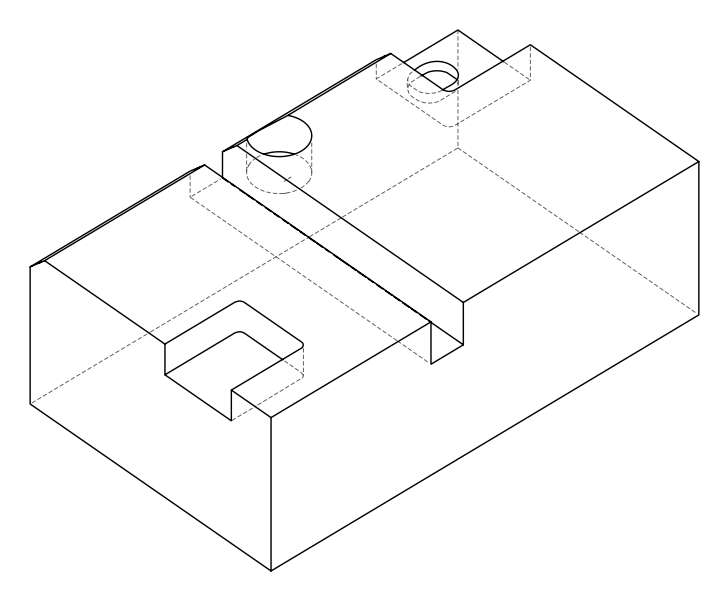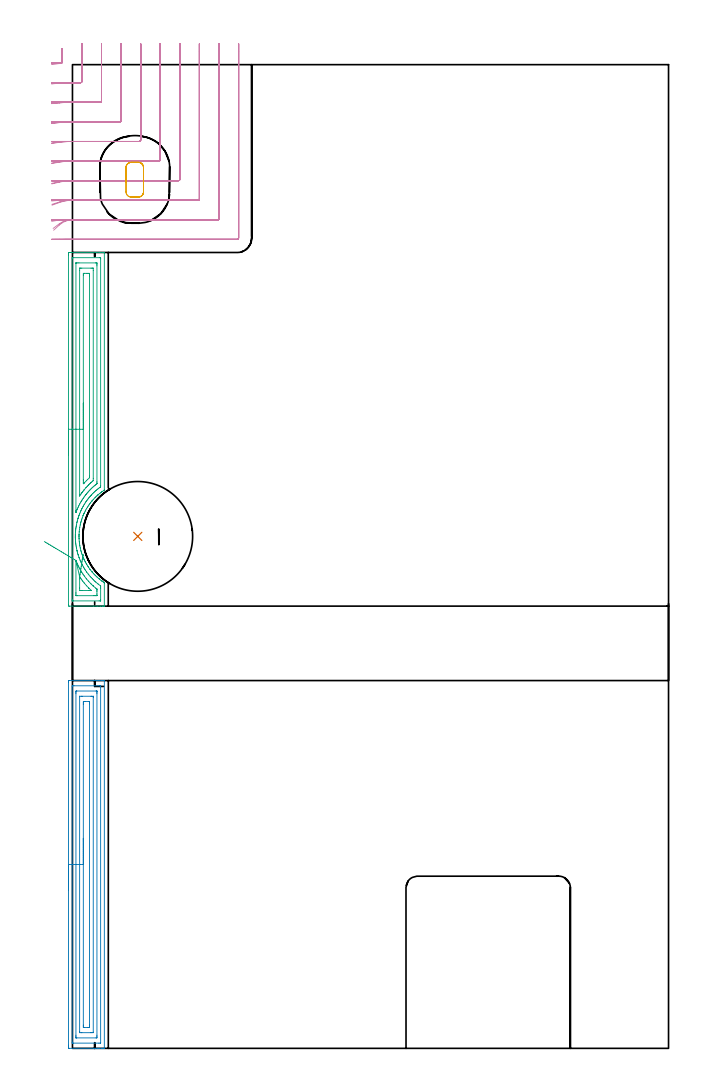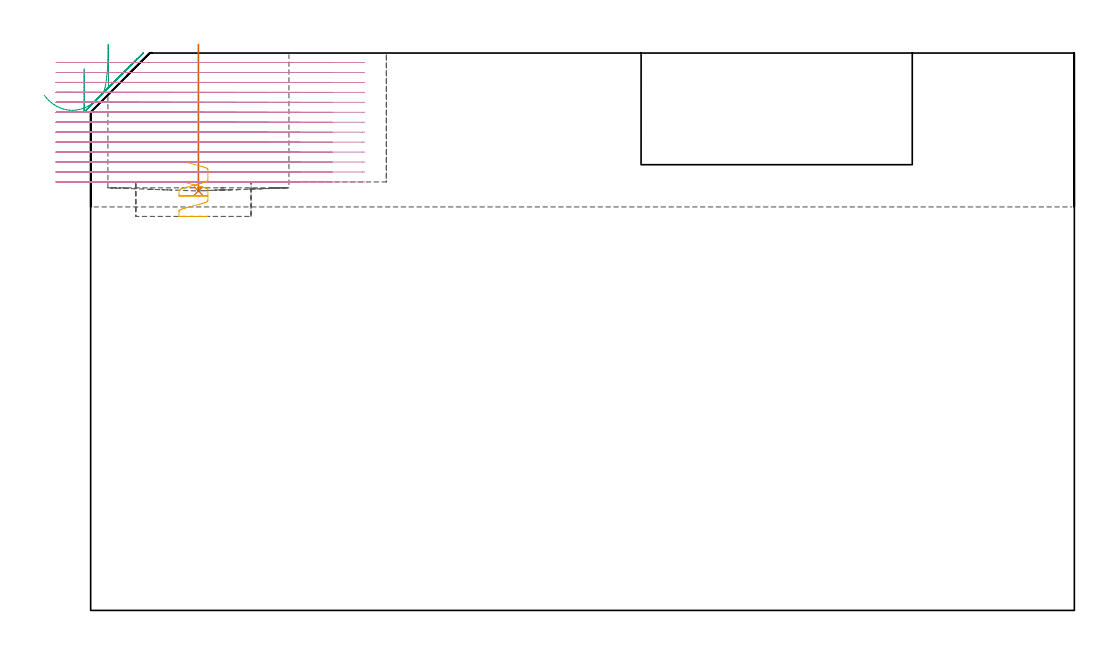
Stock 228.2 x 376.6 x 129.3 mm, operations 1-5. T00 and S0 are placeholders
(PLAN: 7 operations, 5 tool changes, 72.2 min)
(1 INDEXABLE_INSERT_DRILL_BLIND_HOLE_FROM_SOLID | STEP1POCKET | NXT0302_036 | 0.14 min | 43632 mm3)
(2 AREA_MILL | FG_CHAMFER_SURFACE | UGT0205_001 | 5.92 min | 13864 mm3)
(3 AREA_MILL_1 | FG_CHAMFER_SURFACE_1 | UGT0205_001 | 5.31 min | 13056 mm3)
(4 MILL_CORNER_NOTCH_RECTANGULAR | CORNER_NOTCH_RECTANGULAR | NXT0201_013 | Follow Part, ap 2.5, ae 75% | 23.49 min | 146647 mm3)
(5 MILL_RECTANGULAR_POCKET | POCKET_RECTANGULAR_STRAIGHT | UGT0201_094 | Follow Part, ap 5, ae 75% | 0.4 min | 6114 mm3)
(6 MILL_SLOT | SLOT_PARTIAL_RECTANGULAR | NXT0201_009 | Follow Part, ap 2, ae 75% | 28.06 min | 107180 mm3)
(7 MILL_RECTANGULAR_SLOT | SLOT_RECTANGULAR | UGT0201_094 | Follow Part, ap 5, ae 75% | 8.89 min | 230872 mm3)
(TOOL NXT0302_036 | Index. Insert Drill 42mm [880-D4200L50-05] | D42 PA176 FL210 Z2)
(TOOL UGT0205_001 | Chamfer Mill 20 x 3 x 45 deg. | D20 FL50 Z2)
(TOOL NXT0201_013 | ENDMILL 10mm | D10 FL30 Z4)
(TOOL UGT0201_094 | End mill 20 mm | D20 FL38 Z4)
(TOOL NXT0201_009 | ENDMILL 8mm [2P460-0800-NA 1630] | D8 FL26 Z6)
(OP 1 INDEXABLE_INSERT_DRILL_BLIND_HOLE_FROM_SOLID)
G17 G21 G94 G90
T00 M6
G54
G17 G0 G90 X25. Y196. S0 M3
G43 Z139.3 H1
G94 G81 G98 Z97.3 F250. R131.3
G80
M5
M2
(OP 2 AREA_MILL)
G17 G21 G94 G90
T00 M6
G54
G17 G0 G90 X-1.5 Y60.4 S1061 M3
G43 Z139.3 H0
Z125.6
G94 G1 Y60.438 Z124.728 F250.
Y60.552 Z123.864
Y60.741 Z123.012
Y61.003 Z122.18
Y61.337 Z121.374
Y61.74 Z120.6
Y62.208 Z119.864
Y62.74 Z119.172
Y63.329 Z118.529
Y63.972 Z117.94
Y64.664 Z117.408
Y65.4 Z116.94
Y66.174 Z116.537
Y66.98 Z116.203
Y67.812 Z115.941
Y68.664 Z115.752
Y69.528 Z115.638
Y70.4 Z115.6
Y140.234
X-1.497 Y140.526 Z115.602
X-1.491 Y140.79 Z115.605
X-1.221 Y140.8 Z115.875
X8.027 Z125.121
X8.677 Z125.774
X8.919 Z126.016
X9.569 Z126.666
X9.812 Z126.908
X10.296 Z127.395
X11.112 Z128.211
X11.596 Z128.695
X11.872 Z128.971
X12.158 Y140.798 Z129.25
X12.181 Y140.795 Z129.272
X12.197 Y140.791 Z129.289
X12.2 Y140.679 Z129.3
Y0.121
X12.197 Y0.01 Z129.289
X12.16 Y0.007 Z129.252
X11.872 Y0. Z128.971
X11.288 Z128.387
X10.297 Z127.396
X9.812 Z126.908
X9.569 Z126.666
X8.919 Z126.016
X8.677 Z125.774
X8.027 Z125.121
X-1.136 Y0.001 Z115.96
X-1.461 Y0.003 Z115.636
X-1.491 Y0.007 Z115.605
X-1.497 Y0.566 Z115.603
X-1.5 Y1.168 Z115.6
Y70.4
X-0.086 Z117.014
X-0.085 Y138.536 Z117.015
X-0.084 Y138.618 Z117.016
X-0.079 Y138.773 Z117.021
X-0.004 Y138.79 Z117.096
X0.544 Y138.799 Z117.644
X10.358 Y138.8 Z127.458
X10.704 Y138.798 Z127.804
X10.753 Y138.795 Z127.853
X10.777 Y138.791 Z127.877
X10.781 Y138.699 Z127.881
X10.785 Y138.537 Z127.885
X10.786 Y138.455 Z127.886
X10.785 Y2.264 Z127.885
X10.784 Y2.182 Z127.884
X10.779 Y2.027 Z127.879
X10.704 Y2.01 Z127.804
X10.156 Y2.001 Z127.256
X0.342 Y2. Z117.442
X-0.004 Y2.002 Z117.096
X-0.053 Y2.005 Z117.047
X-0.077 Y2.009 Z117.023
X-0.081 Y2.1 Z117.019
X-0.085 Y2.263 Z117.015
X-0.086 Y2.345 Z117.014
Y70.4
X1.328 Z118.428
X1.329 Y135.786 Z118.429
X1.33 Y136.236 Z118.43
X1.333 Y136.676 Z118.433
X1.335 Y136.779 Z118.435
X1.532 Y136.792 Z118.632
X1.657 Y136.799 Z118.757
X9.044 Z126.144
X9.292 Y136.793 Z126.392
X9.36 Y136.79 Z126.46
X9.365 Y136.776 Z126.465
X9.368 Y136.74 Z126.468
X9.37 Y136.676 Z126.47
X9.371 Y136.225 Z126.471
X9.372 Y135.786 Z126.472
X9.371 Y5.014 Z126.471
X9.37 Y4.564 Z126.47
X9.367 Y4.124 Z126.467
X9.365 Y4.021 Z126.465
X9.168 Y4.008 Z126.268
X9.043 Y4.001 Z126.143
X1.656 Z118.756
X1.407 Y4.007 Z118.507
X1.34 Y4.01 Z118.44
X1.335 Y4.024 Z118.435
X1.332 Y4.06 Z118.432
X1.33 Y4.124 Z118.43
X1.328 Y4.575 Z118.428
Y5.014
Y70.4
X2.743 Z119.843
Y134.622
X2.745 Y134.725 Z119.845
X2.748 Y134.774 Z119.848
X2.751 Y134.79 Z119.851
X2.775 Y134.795 Z119.875
X3.565 Y134.8 Z120.665
X3.662 Z120.762
X7.135 Z124.235
X7.232 Z124.332
X7.935 Y134.791 Z125.035
X7.951 Y134.79 Z125.051
X7.953 Y134.775 Z125.053
X7.955 Y134.729 Z125.055
X7.957 Y134.636 Z125.057
Y134.45
Y6.178
X7.955 Y6.075 Z125.055
X7.952 Y6.026 Z125.052
X7.949 Y6.01 Z125.049
X7.925 Y6.005 Z125.025
X7.135 Y6. Z124.235
X7.038 Z124.138
X3.565 Z120.665
X3.468 Z120.568
X2.765 Y6.009 Z119.865
X2.749 Y6.01 Z119.849
X2.747 Y6.025 Z119.847
X2.745 Y6.071 Z119.845
X2.743 Y6.164 Z119.843
Y6.35
Y70.4
X4.157 Z121.257
Y131.638
X4.16 Y132.228 Z121.26
X4.164 Y132.521 Z121.264
X4.177 Y132.79 Z121.277
X4.458 Y132.795 Z121.558
X4.777 Y132.799 Z121.877
X6.242 Z123.342
X6.434 Y132.797 Z123.534
X6.503 Y132.794 Z123.603
X6.536 Y132.79 Z123.636
X6.538 Y132.727 Z123.638
X6.541 Y132.528 Z123.641
X6.543 Y132.228 Z123.643
Y131.928
Y9.162
X6.54 Y8.572 Z123.64
X6.536 Y8.279 Z123.636
X6.523 Y8.01 Z123.623
X6.242 Y8.005 Z123.342
X5.923 Y8.001 Z123.023
X4.458 Z121.558
X4.266 Y8.003 Z121.366
X4.197 Y8.006 Z121.297
X4.164 Y8.01 Z121.264
X4.162 Y8.073 Z121.262
X4.159 Y8.272 Z121.259
X4.157 Y8.572 Z121.257
Y8.872
Y70.4
Y71.272 Z121.295
Y72.136 Z121.409
Y72.988 Z121.598
Y73.82 Z121.86
Y74.626 Z122.194
Y75.4 Z122.597
Y76.136 Z123.065
Y76.828 Z123.596
Y77.471 Z124.186
Y78.06 Z124.829
Y78.592 Z125.521
Y79.06 Z126.257
Y79.463 Z127.031
Y79.797 Z127.837
Y80.059 Z128.669
Y80.248 Z129.52
Y80.362 Z130.385
Y80.4 Z131.257
G0 Z139.3
M5
M2
(OP 3 AREA_MILL_1)
G17 G21 G94 G90
T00 M6
G54
G17 G0 G90 X-1.5 Y227. S1061 M3
G43 Z139.3 H0
Z125.6
G94 G1 Y227.038 Z124.728 F250.
Y227.152 Z123.863
Y227.341 Z123.012
Y227.603 Z122.18
Y227.937 Z121.374
Y228.34 Z120.6
Y228.809 Z119.864
Y229.34 Z119.172
Y229.929 Z118.529
Y230.572 Z117.94
Y231.264 Z117.408
Y232. Z116.94
Y232.774 Z116.537
Y233.58 Z116.203
Y234.412 Z115.941
Y235.264 Z115.752
Y236.128 Z115.638
Y237. Z115.6
Y303.78
X-1.499 Y304.069 Z115.601
X-1.494 Y304.668 Z115.604
X-1.492 Y304.693 Z115.606
X-0.896 Y304.697 Z116.201
X-0.267 Y304.7 Z116.831
X8.919 Z126.014
X10.338 Z127.434
X10.704 Z127.799
X11.437 Z128.537
X11.704 Z128.804
X12.138 Y304.693 Z129.229
X12.197 Y304.69 Z129.288
X12.2 Y304.516 Z129.3
Y213.749
X12.195 Y213.708 Z129.291
X12.134 Y213.656 Z129.234
X11.289 Y213.078 Z128.386
X11.15 Y212.978 Z128.246
X11.021 Y212.885 Z128.118
X10.704 Y212.64 Z127.802
X10.403 Y212.408 Z127.503
X9.893 Y211.992 Z126.992
X9.857 Y211.961 Z126.957
X9.812 Y211.92 Z126.909
X9.723 Y211.842 Z126.822
X9.513 Y211.657 Z126.612
X9.365 Y211.52 Z126.461
X8.908 Y211.099 Z126.007
X8.625 Y210.817 Z125.725
X8.038 Y210.206 Z125.138
X7.73 Y209.86 Z124.829
X7.489 Y209.576 Z124.588
X7.432 Y209.508 Z124.528
X7.351 Y209.414 Z124.451
X7.265 Y209.313 Z124.365
X6.837 Y208.773 Z123.935
X6.571 Y208.42 Z123.671
X6.263 Y207.987 Z123.363
X5.963 Y207.549 Z123.062
X5.687 Y207.102 Z122.787
X5.4 Y206.634 Z122.498
X5.076 Y206.069 Z122.174
X4.943 Y205.82 Z122.043
X4.901 Y205.74 Z122.001
X4.664 Y205.254 Z121.759
X4.49 Y204.904 Z121.589
X4.462 Y204.847 Z121.562
X4.414 Y204.741 Z121.513
X4.242 Y204.36 Z121.338
X4.188 Y204.243 Z121.286
X4.16 Y204.176 Z121.26
X4.118 Y204.073 Z121.218
X4.071 Y203.954 Z121.167
X4.056 Y203.913 Z121.151
X3.733 Y203.061 Z120.833
X3.574 Y202.589 Z120.674
X3.432 Y202.168 Z120.532
X3.3 Y201.738 Z120.399
X3.18 Y201.275 Z120.278
X3.17 Y201.23 Z120.268
X2.973 Y200.382 Z120.071
X2.805 Y199.488 Z119.899
X2.67 Y198.595 Z119.768
X2.6 Y197.882 Z119.694
X2.582 Y197.702 Z119.675
X2.525 Y196.809 Z119.616
X2.523 Y196.758 Z119.613
X2.508 Y196.362 Z119.606
X2.506 Y196.133 Z119.604
X2.504 Y195.916 Z119.602
X2.512 Y195.469 Z119.608
X2.525 Y195.198 Z119.615
X2.53 Y195.023 Z119.627
X2.595 Y194.13 Z119.688
X2.652 Y193.629 Z119.743
X2.676 Y193.396 Z119.773
X2.696 Y193.236 Z119.789
X2.705 Y193.181 Z119.796
X2.797 Y192.581 Z119.891
X2.834 Y192.343 Z119.928
X2.983 Y191.579 Z120.082
X3.009 Y191.45 Z120.107
X3.224 Y190.557 Z120.321
X3.301 Y190.262 Z120.398
X3.488 Y189.664 Z120.582
X3.662 Y189.157 Z120.76
X3.796 Y188.771 Z120.893
X4.137 Y187.878 Z121.237
X4.187 Y187.756 Z121.287
X4.367 Y187.369 Z121.465
X4.458 Y187.172 Z121.556
X4.496 Y187.088 Z121.595
X4.544 Y186.985 Z121.643
X4.799 Y186.475 Z121.895
X4.921 Y186.225 Z122.021
X4.988 Y186.091 Z122.087
X5.075 Y185.929 Z122.174
X5.278 Y185.58 Z122.374
X5.498 Y185.198 Z122.595
X5.727 Y184.823 Z122.825
X5.963 Y184.451 Z123.062
X6.061 Y184.305 Z123.16
X6.695 Y183.412 Z123.794
X6.747 Y183.345 Z123.845
X6.85 Y183.208 Z123.949
X7.432 Y182.485 Z124.53
X7.461 Y182.45 Z124.56
X7.568 Y182.322 Z124.668
X7.625 Y182.257 Z124.725
X7.738 Y182.129 Z124.837
X8.195 Y181.626 Z125.294
X8.408 Y181.401 Z125.507
X8.626 Y181.181 Z125.724
X9.098 Y180.721 Z126.198
X9.162 Y180.662 Z126.261
X9.298 Y180.534 Z126.397
X9.514 Y180.341 Z126.611
X9.534 Y180.324 Z126.631
X10.095 Y179.839 Z127.194
X10.258 Y179.709 Z127.357
X10.4 Y179.593 Z127.5
X10.955 Y179.171 Z128.054
X11.15 Y179.024 Z128.246
X11.288 Y178.918 Z128.387
X11.353 Y178.873 Z128.453
X11.384 Y178.852 Z128.484
X11.596 Y178.708 Z128.691
X11.732 Y178.614 Z128.828
X12.052 Y178.398 Z129.152
X12.195 Y178.293 Z129.291
X12.2 Y177.979 Z129.3
Y169.484
X12.197 Y169.31 Z129.288
X12.138 Y169.307 Z129.229
X11.704 Y169.3 Z128.804
X11.437 Z128.537
X10.704 Z127.799
X9.445 Z126.542
X8.027 Z125.123
X-1.16 Z115.938
X-1.492 Y169.31 Z115.606
X-1.499 Y169.641 Z115.599
X-1.5 Y169.651
Y237. Z115.6
X-0.086 Z117.014
X-0.085 Y302.362 Z117.015
X-0.084 Y302.445 Z117.016
X-0.079 Y302.608 Z117.021
X-0.076 Y302.691 Z117.024
X-0.056 Y302.693 Z117.044
X-0.004 Y302.696 Z117.096
X0.47 Y302.7 Z117.57
X10.286 Z127.386
X10.704 Y302.696 Z127.804
X10.763 Y302.693 Z127.863
X10.775 Y302.691 Z127.875
X10.779 Y302.635 Z127.879
X10.783 Y302.527 Z127.883
X10.785 Y302.363 Z127.885
X10.786 Y302.281 Z127.886
X10.785 Y215.456 Z127.885
X10.784 Y215.374 Z127.884
X10.78 Y215.21 Z127.88
X10.77 Y214.957 Z127.87
X10.704 Y214.906 Z127.804
X10.554 Y214.794 Z127.654
X10.349 Y214.644 Z127.449
X10.045 Y214.409 Z127.145
X9.812 Y214.226 Z126.912
X9.547 Y214.015 Z126.647
X9.22 Y213.749 Z126.32
X9.058 Y213.61 Z126.158
X8.919 Y213.487 Z126.019
X8.588 Y213.187 Z125.688
X8.224 Y212.855 Z125.324
X8.123 Y212.759 Z125.223
X8.027 Y212.664 Z125.127
X7.679 Y212.31 Z124.779
X7.34 Y211.961 Z124.44
X7.24 Y211.855 Z124.34
X7.135 Y211.74 Z124.235
X6.82 Y211.382 Z123.92
X6.546 Y211.067 Z123.646
X6.408 Y210.901 Z123.508
X6.242 Y210.698 Z123.342
X6.01 Y210.405 Z123.11
X5.829 Y210.172 Z122.929
X5.625 Y209.897 Z122.725
X5.35 Y209.52 Z122.45
X5.25 Y209.378 Z122.35
X5.181 Y209.278 Z122.281
X4.893 Y208.842 Z121.993
X4.547 Y208.295 Z121.647
X4.458 Y208.148 Z121.558
X4.215 Y207.733 Z121.315
X4.075 Y207.49 Z121.175
X3.894 Y207.16 Z120.994
X3.599 Y206.595 Z120.699
X3.592 Y206.582 Z120.692
X3.565 Y206.527 Z120.665
X3.299 Y205.968 Z120.399
X3.174 Y205.701 Z120.274
X3.019 Y205.354 Z120.119
X2.79 Y204.807 Z119.89
X2.77 Y204.758 Z119.87
X2.757 Y204.723 Z119.857
X2.673 Y204.5 Z119.773
X2.515 Y204.071 Z119.615
X2.458 Y203.913 Z119.558
X2.286 Y203.407 Z119.386
X2.156 Y203.018 Z119.256
X2.104 Y202.856 Z119.204
X2.067 Y202.731 Z119.167
X1.895 Y202.124 Z118.995
X1.881 Y202.074 Z118.981
X1.871 Y202.034 Z118.971
X1.781 Y201.66 Z118.881
X1.7 Y201.31 Z118.8
X1.683 Y201.23 Z118.783
X1.549 Y200.568 Z118.649
X1.504 Y200.335 Z118.604
X1.412 Y199.811 Z118.512
X1.356 Y199.441 Z118.456
X1.296 Y199.032 Z118.396
X1.242 Y198.547 Z118.342
X1.209 Y198.225 Z118.309
X1.161 Y197.653 Z118.261
X1.143 Y197.397 Z118.243
X1.11 Y196.758 Z118.21
X1.103 Y196.544 Z118.203
X1.093 Y195.864 Z118.193
Y195.721
X1.094 Y195.658 Z118.194
X1.12 Y194.97 Z118.22
X1.132 Y194.725 Z118.232
X1.176 Y194.076 Z118.276
X1.188 Y193.926 Z118.288
X1.204 Y193.759 Z118.304
X1.272 Y193.181 Z118.372
X1.328 Y192.741 Z118.428
X1.399 Y192.287 Z118.499
X1.501 Y191.673 Z118.601
X1.556 Y191.393 Z118.656
X1.732 Y190.547 Z118.832
X1.743 Y190.499 Z118.843
X1.781 Y190.342 Z118.881
X1.927 Y189.751 Z119.027
X1.944 Y189.686 Z119.044
X1.967 Y189.604 Z119.067
X2.131 Y189.061 Z119.231
X2.179 Y188.91 Z119.279
X2.245 Y188.71 Z119.345
X2.487 Y188.002 Z119.587
X2.555 Y187.816 Z119.655
X2.673 Y187.503 Z119.773
X2.903 Y186.922 Z120.003
X3.071 Y186.523 Z120.171
X3.303 Y186.027 Z120.403
X3.565 Y185.48 Z120.665
X3.738 Y185.133 Z120.838
X3.92 Y184.778 Z121.02
X4.23 Y184.239 Z121.33
X4.458 Y183.852 Z121.558
X4.774 Y183.345 Z121.874
X5. Y182.995 Z122.1
X5.35 Y182.484 Z122.45
X5.374 Y182.45 Z122.474
X5.432 Y182.368 Z122.532
X6.046 Y181.556 Z123.146
X6.242 Y181.31 Z123.342
X6.782 Y180.662 Z123.882
X7.135 Y180.271 Z124.235
X7.604 Y179.768 Z124.704
X8.027 Y179.347 Z125.127
X8.522 Y178.873 Z125.622
X8.919 Y178.522 Z126.019
X9.556 Y177.979 Z126.656
X9.812 Y177.778 Z126.912
X10.669 Y177.12 Z127.769
X10.704 Y177.096 Z127.804
X10.719 Y177.085 Z127.819
X10.758 Y177.047 Z127.858
X10.779 Y177.018 Z127.879
X10.782 Y177.007 Z127.882
X10.786 Y176.191 Z127.886
Y176.109
X10.785 Y171.638 Z127.885
X10.784 Y171.555 Z127.884
X10.779 Y171.392 Z127.879
X10.776 Y171.309 Z127.876
X10.756 Y171.307 Z127.856
X10.704 Y171.304 Z127.804
X10.23 Y171.3 Z127.33
X0.414 Z117.514
X-0.004 Y171.304 Z117.096
X-0.063 Y171.307 Z117.037
X-0.075 Y171.309 Z117.025
X-0.079 Y171.365 Z117.021
X-0.083 Y171.473 Z117.017
X-0.085 Y171.637 Z117.015
X-0.086 Y171.719 Z117.014
Y237.
X1.328 Z118.428
X1.329 Y300.492 Z118.429
X1.33 Y300.605 Z118.43
X1.333 Y300.661 Z118.433
X1.335 Y300.682 Z118.435
X1.367 Y300.69 Z118.467
X1.576 Y300.698 Z118.676
X1.781 Y300.699 Z118.881
X2.466 Y300.7 Z119.566
X8.919 Y300.699 Z126.019
X9.127 Y300.697 Z126.227
X9.265 Y300.693 Z126.365
X9.365 Y300.688 Z126.465
X9.367 Y300.643 Z126.467
X9.369 Y300.492 Z126.469
X9.371 Y300.04 Z126.471
Y299.598
Y216.873
X9.369 Y216.432 Z126.469
X9.366 Y216.206 Z126.466
X9.365 Y216.182 Z126.465
X9.352 Y216.166 Z126.452
X9.319 Y216.134 Z126.419
X9.264 Y216.087 Z126.364
X8.919 Y215.812 Z126.019
X8.768 Y215.69 Z125.868
X8.582 Y215.538 Z125.682
X8.284 Y215.28 Z125.384
X8.027 Y215.054 Z125.127
X7.811 Y214.86 Z124.911
X7.575 Y214.644 Z124.675
X7.349 Y214.428 Z124.449
X7.135 Y214.219 Z124.235
X6.901 Y213.983 Z124.001
X6.672 Y213.749 Z123.772
X6.463 Y213.528 Z123.563
X6.242 Y213.29 Z123.342
X6.037 Y213.061 Z123.137
X5.856 Y212.855 Z122.956
X5.624 Y212.58 Z122.724
X5.35 Y212.251 Z122.45
X5.22 Y212.091 Z122.32
X5.117 Y211.961 Z122.217
X4.832 Y211.585 Z121.932
X4.443 Y211.067 Z121.543
X4.086 Y210.545 Z121.186
X3.834 Y210.172 Z120.934
X3.729 Y210.008 Z120.829
X3.565 Y209.746 Z120.665
X3.389 Y209.455 Z120.489
X3.283 Y209.278 Z120.383
X3.059 Y208.891 Z120.159
X2.77 Y208.384 Z119.87
X2.736 Y208.321 Z119.836
X2.673 Y208.199 Z119.773
X2.436 Y207.727 Z119.536
X2.319 Y207.49 Z119.419
X2.145 Y207.125 Z119.245
X1.896 Y206.595 Z118.996
X1.86 Y206.516 Z118.96
X1.781 Y206.334 Z118.881
X1.598 Y205.884 Z118.698
X1.526 Y205.701 Z118.626
X1.36 Y205.275 Z118.46
X1.345 Y205.243 Z118.445
X1.339 Y205.232 Z118.439
X1.335 Y205.243 Z118.435
X1.332 Y205.257 Z118.432
X1.329 Y205.701 Z118.429
X1.328 Y205.863 Z118.428
Y237.
X2.743 Z119.843
Y297.81
X2.748 Y298.629 Z119.848
X2.749 Y298.68 Z119.849
X2.789 Y298.69 Z119.889
X2.899 Y298.694 Z119.999
X3.121 Y298.698 Z120.221
X3.565 Y298.7 Z120.665
X7.135 Z124.235
X7.58 Y298.698 Z124.68
X7.801 Y298.694 Z124.901
X7.911 Y298.69 Z125.011
X7.951 Y298.682 Z125.051
X7.957 Y297.81 Z125.057
Y218.221
X7.952 Y217.401 Z125.052
X7.95 Y217.365 Z125.05
X7.932 Y217.326 Z125.032
X7.508 Y216.953 Z124.608
X7.135 Y216.623 Z124.235
X7.034 Y216.533 Z124.134
X6.925 Y216.432 Z124.025
X6.575 Y216.099 Z123.675
X6.242 Y215.776 Z123.342
X6.123 Y215.657 Z123.223
X6.006 Y215.538 Z123.106
X5.686 Y215.201 Z122.786
X5.35 Y214.844 Z122.45
X5.255 Y214.739 Z122.355
X5.17 Y214.644 Z122.27
X4.431 Y213.776 Z121.531
X4.41 Y213.749 Z121.51
X4.041 Y213.273 Z121.141
X3.718 Y212.855 Z120.818
X3.653 Y212.767 Z120.753
X3.565 Y212.646 Z120.665
X3.281 Y212.246 Z120.381
X3.081 Y211.961 Z120.181
X2.759 Y211.494 Z119.859
X2.75 Y211.482 Z119.85
X2.748 Y211.521 Z119.848
X2.745 Y211.644 Z119.845
X2.743 Y211.891 Z119.843
Y211.961
Y237.
X4.157 Z121.257
X4.158 Y296.021 Z121.258
X4.159 Y296.32 Z121.259
X4.164 Y296.623 Z121.264
X4.168 Y296.691 Z121.268
X4.204 Y296.693 Z121.304
X4.288 Y296.697 Z121.388
X4.458 Y296.699 Z121.558
X4.672 Y296.7 Z121.772
X5.565 Z122.665
X6.242 Y296.698 Z123.342
X6.461 Y296.696 Z123.561
X6.528 Y296.69 Z123.628
X6.536 Y296.671 Z123.636
X6.539 Y296.618 Z123.639
X6.542 Y296.021 Z123.642
X6.543 Y295.72 Z123.643
Y219.115
X6.542 Y218.815 Z123.642
X6.538 Y218.518 Z123.638
X6.536 Y218.484 Z123.636
X6.522 Y218.456 Z123.622
X5.799 Y217.771 Z122.899
X5.35 Y217.337 Z122.45
X5.34 Y217.326 Z122.44
X4.472 Y216.418 Z121.572
X4.458 Y216.404 Z121.558
X4.164 Y216.149 Z121.264
X4.16 Y216.432 Z121.26
X4.158 Y216.732 Z121.258
X4.157 Y217.326 Z121.257
Y217.628
Y237.
Y237.872 Z121.295
Y238.737 Z121.409
Y239.588 Z121.598
Y240.42 Z121.86
Y241.226 Z122.194
Y242. Z122.597
Y242.736 Z123.065
Y243.428 Z123.596
Y244.071 Z124.186
Y244.66 Z124.829
Y245.192 Z125.521
Y245.66 Z126.257
Y246.063 Z127.031
Y246.397 Z127.837
Y246.659 Z128.669
Y246.848 Z129.52
Y246.962 Z130.385
Y247. Z131.257
G0 Z139.3
X-10.767 Y194.025
Z119.51
G1 X-10.255 Y193.719 Z118.873
X-9.698 Y193.385 Z118.291
X-9.099 Y193.027 Z117.767
X-8.463 Y192.646 Z117.307
X-7.796 Y192.247 Z116.913
X-7.101 Y191.831 Z116.588
X-6.384 Y191.402 Z116.335
X-5.652 Y190.964 Z116.155
X-4.909 Y190.519 Z116.051
X-4.16 Y190.071 Z116.022
X-3.413 Y189.624 Z116.07
X-2.672 Y189.18 Z116.193
X-1.943 Y188.744 Z116.392
X-1.232 Y188.318 Z116.663
X-0.543 Y187.906 Z117.006
X0.117 Y187.511 Z117.417
X0.744 Y187.136 Z117.894
X1.333 Y186.784 Z118.433
X1.334 Y186.783 Z118.434
X1.375 Y186.684 Z118.475
X1.47 Y186.439 Z118.57
X1.535 Y186.274 Z118.635
X1.634 Y186.027 Z118.734
X1.781 Y185.676 Z118.881
X2.027 Y185.133 Z119.127
X2.24 Y184.673 Z119.34
X2.455 Y184.239 Z119.555
X2.673 Y183.811 Z119.773
X2.927 Y183.345 Z120.027
X3.254 Y182.763 Z120.354
X3.442 Y182.45 Z120.542
X3.565 Y182.252 Z120.665
X4.017 Y181.556 Z121.117
X4.458 Y180.93 Z121.558
X4.653 Y180.662 Z121.753
X5.26 Y179.857 Z122.36
X5.333 Y179.768 Z122.433
X5.35 Y179.748 Z122.45
X6.099 Y178.873 Z123.199
X6.242 Y178.715 Z123.342
X6.94 Y177.979 Z124.04
X7.135 Y177.787 Z124.235
X7.868 Y177.085 Z124.968
X7.952 Y177.009 Z125.052
X8.027 Y176.944 Z125.127
X8.911 Y176.191 Z126.011
X9.263 Y175.914 Z126.363
X9.326 Y175.859 Z126.426
X9.365 Y175.822 Z126.465
X9.367 Y175.808 Z126.467
X9.37 Y175.739 Z126.47
X9.371 Y175.296 Z126.471
X9.372 Y174.843 Z126.472
X9.371 Y173.949 Z126.471
Y173.508
X9.369 Y173.395 Z126.469
X9.367 Y173.339 Z126.467
X9.365 Y173.318 Z126.465
X9.333 Y173.31 Z126.433
X9.124 Y173.302 Z126.224
X8.919 Y173.301 Z126.019
X8.234 Y173.3 Z125.334
X1.781 Y173.301 Z118.881
X1.573 Y173.303 Z118.673
X1.435 Y173.307 Z118.535
X1.335 Y173.312 Z118.435
X1.333 Y173.357 Z118.433
X1.331 Y173.508 Z118.431
X1.329 Y173.961 Z118.429
X1.328 Y174.402 Z118.428
X1.329 Y186.646 Z118.429
X1.33 Y186.744 Z118.43
X1.331 Y186.78 Z118.431
X1.333 Y186.784 Z118.433
X2.756 Y180.516 Z119.856
X3.079 Y180.048 Z120.179
X3.276 Y179.768 Z120.376
X3.565 Y179.37 Z120.665
X3.94 Y178.873 Z121.04
X4.458 Y178.208 Z121.558
X4.646 Y177.979 Z121.746
X5.35 Y177.159 Z122.45
X5.417 Y177.085 Z122.517
X6.242 Y176.222 Z123.342
X6.273 Y176.191 Z123.373
X7.135 Y175.364 Z124.235
X7.164 Y175.334 Z124.264
X7.135 Y175.304 Z124.235
X7.129 Y175.302 Z124.229
X6.242 Y175.3 Z123.342
X3.565 Z120.665
X3.119 Y175.302 Z120.219
X2.898 Y175.306 Z119.998
X2.789 Y175.31 Z119.889
X2.749 Y175.318 Z119.849
X2.743 Y176.191 Z119.843
Y179.768
X2.75 Y180.474 Z119.85
X2.756 Y180.516 Z119.856
X2.884 Y181.363 Z120.022
X3.009 Y182.192 Z120.262
X3.13 Y182.998 Z120.575
X3.247 Y183.773 Z120.957
X3.359 Y184.513 Z121.406
X3.464 Y185.211 Z121.919
X3.562 Y185.862 Z122.491
X3.653 Y186.462 Z123.118
X3.735 Y187.005 Z123.796
X3.807 Y187.487 Z124.519
X3.87 Y187.906 Z125.282
X3.923 Y188.257 Z126.079
X3.966 Y188.538 Z126.903
X3.997 Y188.747 Z127.75
X4.018 Y188.882 Z128.611
X4.027 Y188.942 Z129.482
X4.025 Y188.928 Z130.354
X4.011 Y188.838 Z131.222
G0 Z139.3
M5
M2
(OP 4 MILL_CORNER_NOTCH_RECTANGULAR)
G17 G21 G94 G90
T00 M6
G54
G17 G0 G90 X-7.975 Y376.787 S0 M3
G43 Z139.408 H0
Z127.1
G94 G1 X-4.983 Y377.011 F250.
G2 X-4.362 Y377.055 R67.5
G3 X-3.9 Y377.548 R0.5
G1 Y379.729
Y382.729
G0 Z139.408
X-7.989 Y369.233
Z127.1
G1 X-5. Y369.486
G2 X0.064 Y369.7 R60. F500.
G1 X3.105
G3 X3.6 Y370.195 R0.5
G1 Y381.6
Y384.6 F250.
G0 Z139.408
X-7.986 Y361.666
Z127.1
G1 X-5. Y361.955
G2 X0.064 Y362.2 R52.5 F500.
G1 X10.604
G3 X11.1 Y362.696 R0.5
G1 Y381.6
Y384.6 F250.
G0 Z139.408
X-7.981 Y354.077
Z127.1
G1 X-5. Y354.414
G2 X0.064 Y354.7 R45. F500.
G1 X18.104
G3 X18.6 Y355.196 R0.5
G1 Y381.6
Y384.6 F250.
G0 Z139.408
X-7.973 Y346.451
Z127.1
G1 X-5. Y346.856
G2 X0.064 Y347.2 R37.5 F500.
G1 X25.604
G3 X26.1 Y347.696 R0.5
G1 Y381.6
Y384.6 F250.
G0 Z139.408
X-7.957 Y338.763
Z127.1
G1 X-5. Y339.269
G2 X0.064 Y339.7 R30. F500.
G1 X33.104
G3 X33.6 Y340.196 R0.5
G1 Y381.6
Y384.6 F250.
G0 Z139.408
X-7.923 Y330.947
Z127.1
G1 X-5. Y331.623
G2 X0.064 Y332.2 R22.5 F500.
G1 X40.603
G3 X41.1 Y332.697 R0.5
G1 Y381.6
Y384.6 F250.
G0 Z139.408
X-7.824 Y322.806
Z127.1
G1 X-5. Y323.819
G2 X0.064 Y324.7 R15. F500.
G1 X48.103
G3 X48.6 Y325.197 R0.5
G1 Y381.6
Y384.6 F250.
G0 Z139.408
X-7.213 Y313.206
Z127.1
G1 X-5. Y315.232
G2 X0.064 Y317.2 R7.5 F500.
G1 X55.603
G3 X56.1 Y317.697 R0.5
G1 Y381.6
Y384.6 F250.
G0 Z139.408
X-2.936 Y309.7
Z127.1
G1 X0.064
X63.103 F500.
G3 X63.6 Y310.197 R0.5
G1 Y381.6
Y384.6 F250.
G0 Z139.408
X-7.973 Y376.852
Z124.791
G1 X-4.98 Y377.051
G2 X-4.367 Y377.089 R67.5
G3 X-3.9 Y377.583 R0.5
G1 Y379.729
Y382.729
G0 Z139.408
X-7.992 Y369.306
Z124.791
G1 X-5. Y369.531
G2 X-0.501 Y369.7 R60. F500.
G1 X3.105
G3 X3.6 Y370.195 R0.5
G1 Y381.6
Y384.6 F250.
G0 Z139.408
X-7.989 Y361.75
Z124.791
G1 X-5. Y362.007
G2 X-0.501 Y362.2 R52.5 F500.
G1 X10.604
G3 X11.1 Y362.696 R0.5
G1 Y381.6
Y384.6 F250.
G0 Z139.408
X-7.985 Y354.175
Z124.791
G1 X-5. Y354.475
G2 X-0.501 Y354.7 R45. F500.
G1 X18.104
G3 X18.6 Y355.196 R0.5
G1 Y381.6
Y384.6 F250.
G0 Z139.408
X-7.978 Y346.569
Z124.791
G1 X-5. Y346.929
G2 X-0.501 Y347.2 R37.5 F500.
G1 X25.604
G3 X26.1 Y347.696 R0.5
G1 Y381.6
Y384.6 F250.
G0 Z139.408
X-7.966 Y338.911
Z124.791
G1 X-5. Y339.361
G2 X-0.501 Y339.7 R30. F500.
G1 X33.104
G3 X33.6 Y340.196 R0.5
G1 Y381.6
Y384.6 F250.
G0 Z139.408
X-7.939 Y331.146
Z124.791
G1 X-5. Y331.746
G2 X-0.501 Y332.2 R22.5 F500.
G1 X40.603
G3 X41.1 Y332.697 R0.5
G1 Y381.6
Y384.6 F250.
G0 Z139.408
X-7.862 Y323.11
Z124.791
G1 X-5. Y324.009
G2 X-0.501 Y324.7 R15. F500.
G1 X48.103
G3 X48.6 Y325.197 R0.5
G1 Y381.6
Y384.6 F250.
G0 Z139.408
X-7.4 Y313.901
Z124.791
G1 X-5. Y315.701
G2 X-0.501 Y317.2 R7.5 F500.
G1 X55.603
G3 X56.1 Y317.697 R0.5
G1 Y381.6
Y384.6 F250.
G0 Z139.408
X-3.501 Y309.7
Z124.791
G1 X-0.501
X63.103 F500.
G3 X63.6 Y310.197 R0.5
G1 Y381.6
Y384.6 F250.
G0 Z139.408
X-7.965 Y377.138
Z122.483
G1 X-4.965 Y377.19
G2 X-4.391 Y377.197 R67.5
G3 X-3.9 Y377.692 R0.5
G1 Y379.729
Y382.729
G0 Z139.408
X-7.999 Y369.627
Z122.483
G1 X-5. Y369.688
G2 X-3.789 Y369.7 R60. F500.
G1 X3.105
G3 X3.6 Y370.195 R0.5
G1 Y381.6
Y384.6 F250.
G0 Z139.408
X-7.999 Y362.117
Z122.483
G1 X-5. Y362.186
G2 X-3.789 Y362.2 R52.5 F500.
G1 X10.604
G3 X11.1 Y362.696 R0.5
G1 Y381.6
Y384.6 F250.
G0 Z139.408
X-7.999 Y354.603
Z122.483
G1 X-5. Y354.684
G2 X-3.789 Y354.7 R45. F500.
G1 X18.104
G3 X18.6 Y355.196 R0.5
G1 Y381.6
Y384.6 F250.
G0 Z139.408
X-7.998 Y347.084
Z122.483
G1 X-5. Y347.18
G2 X-3.789 Y347.2 R37.5 F500.
G1 X25.604
G3 X26.1 Y347.696 R0.5
G1 Y381.6
Y384.6 F250.
G0 Z139.408
X-7.998 Y339.555
Z122.483
G1 X-5. Y339.676
G2 X-3.789 Y339.7 R30. F500.
G1 X33.104
G3 X33.6 Y340.196 R0.5
G1 Y381.6
Y384.6 F250.
G0 Z139.408
X-7.996 Y332.006
Z122.483
G1 X-5. Y332.167
G2 X-3.789 Y332.2 R22.5 F500.
G1 X40.603
G3 X41.1 Y332.697 R0.5
G1 Y381.6
Y384.6 F250.
G0 Z139.408
X-7.99 Y324.409
Z122.483
G1 X-5. Y324.651
G2 X-3.789 Y324.7 R15. F500.
G1 X48.103
G3 X48.6 Y325.197 R0.5
G1 Y381.6
Y384.6 F250.
G0 Z139.408
X-7.961 Y316.617
Z122.483
G1 X-5. Y317.102
G2 X-3.789 Y317.2 R7.5 F500.
G1 X55.603
G3 X56.1 Y317.697 R0.5
G1 Y381.6
Y384.6 F250.
G0 Z139.408
X-6.789 Y309.7
Z122.483
G1 X-3.789
X63.103 F500.
G3 X63.6 Y310.197 R0.5
G1 Y381.6
Y384.6 F250.
G0 Z139.408
X-7.964 Y377.198
Z120.175
G1 X-4.964 Y377.2
X-4.916
X-4.395
G3 X-3.9 Y377.695 R0.5
G1 Y379.729
Y382.729
G0 Z139.408
X-8. Y369.696
Z120.175
G1 X-5. Y369.7
X-4.916 F500.
X3.105
G3 X3.6 Y370.195 R0.5
G1 Y381.6
Y384.6 F250.
G0 Z139.408
X-8. Y362.195
Z120.175
G1 X-5. Y362.2
X-4.916 F500.
X10.604
G3 X11.1 Y362.696 R0.5
G1 Y381.6
Y384.6 F250.
G0 Z139.408
X-8. Y354.694
Z120.175
G1 X-5. Y354.7
X-4.916 F500.
X18.104
G3 X18.6 Y355.196 R0.5
G1 Y381.6
Y384.6 F250.
G0 Z139.408
X-8. Y347.193
Z120.175
G1 X-5. Y347.2
X-4.916 F500.
X25.604
G3 X26.1 Y347.696 R0.5
G1 Y381.6
Y384.6 F250.
G0 Z139.408
X-8. Y339.692
Z120.175
G1 X-5. Y339.7
X-4.916 F500.
X33.104
G3 X33.6 Y340.196 R0.5
G1 Y381.6
Y384.6 F250.
G0 Z139.408
X-8. Y332.189
Z120.175
G1 X-5. Y332.2
X-4.916 F500.
X40.604
G3 X41.1 Y332.696 R0.5
G1 Y381.6
Y384.6 F250.
G0 Z139.408
X-8. Y324.683
Z120.175
G1 X-5. Y324.7
X-4.916 F500.
X48.103
G3 X48.6 Y325.197 R0.5
G1 Y381.6
Y384.6 F250.
G0 Z139.408
X-8. Y317.166
Z120.175
G1 X-5. Y317.2
X-4.916 F500.
X55.603
G3 X56.1 Y317.697 R0.5
G1 Y381.6
Y384.6 F250.
G0 Z139.408
X-7.916 Y309.7
Z120.175
G1 X-4.916
X63.103 F500.
G3 X63.6 Y310.197 R0.5
G1 Y381.6
Y384.6 F250.
G0 Z139.408
X-7.964 Y377.2
Z117.866
G1 X-4.964
X-4.395
G3 X-3.9 Y377.695 R0.5
G1 Y379.729
Y382.729
G0 Z139.408
X-8. Y369.7
Z117.866
G1 X-5.
X3.105 F500.
G3 X3.6 Y370.195 R0.5
G1 Y381.6
Y384.6 F250.
G0 Z139.408
X-8. Y362.2
Z117.866
G1 X-5.
X10.604 F500.
G3 X11.1 Y362.696 R0.5
G1 Y381.6
Y384.6 F250.
G0 Z139.408
X-8. Y354.7
Z117.866
G1 X-5.
X18.104 F500.
G3 X18.6 Y355.196 R0.5
G1 Y381.6
Y384.6 F250.
G0 Z139.408
X-8. Y347.2
Z117.866
G1 X-5.
X25.604 F500.
G3 X26.1 Y347.696 R0.5
G1 Y381.6
Y384.6 F250.
G0 Z139.408
X-8. Y339.7
Z117.866
G1 X-5.
X33.104 F500.
G3 X33.6 Y340.196 R0.5
G1 Y381.6
Y384.6 F250.
G0 Z139.408
X-8. Y332.2
Z117.866
G1 X-5.
X40.604 F500.
G3 X41.1 Y332.696 R0.5
G1 Y381.6
Y384.6 F250.
G0 Z139.408
X-8. Y324.7
Z117.866
G1 X-5.
X48.103 F500.
G3 X48.6 Y325.197 R0.5
G1 Y381.6
Y384.6 F250.
G0 Z139.408
X-8. Y317.2
Z117.866
G1 X-5.
X55.603 F500.
G3 X56.1 Y317.697 R0.5
G1 Y381.6
Y384.6 F250.
G0 Z139.408
X-8. Y309.7
Z117.866
G1 X-5.
X63.103 F500.
G3 X63.6 Y310.197 R0.5
G1 Y381.6
Y384.6 F250.
G0 Z139.408
X-7.964 Y377.2
Z115.558
G1 X-4.964
X-4.395
G3 X-3.9 Y377.695 R0.5
G1 Y379.729
Y382.729
G0 Z139.408
X-8. Y369.7
Z115.558
G1 X-5.
X3.105 F500.
G3 X3.6 Y370.195 R0.5
G1 Y381.6
Y384.6 F250.
G0 Z139.408
X-8. Y362.2
Z115.558
G1 X-5.
X10.604 F500.
G3 X11.1 Y362.696 R0.5
G1 Y381.6
Y384.6 F250.
G0 Z139.408
X-8. Y354.7
Z115.558
G1 X-5.
X18.104 F500.
G3 X18.6 Y355.196 R0.5
G1 Y381.6
Y384.6 F250.
G0 Z139.408
X-8. Y347.2
Z115.558
G1 X-5.
X25.604 F500.
G3 X26.1 Y347.696 R0.5
G1 Y381.6
Y384.6 F250.
G0 Z139.408
X-8. Y339.7
Z115.558
G1 X-5.
X33.104 F500.
G3 X33.6 Y340.196 R0.5
G1 Y381.6
Y384.6 F250.
G0 Z139.408
X-8. Y332.2
Z115.558
G1 X-5.
X40.603 F500.
G3 X41.1 Y332.697 R0.5
G1 Y381.6
Y384.6 F250.
G0 Z139.408
X-8. Y324.7
Z115.558
G1 X-5.
X48.103 F500.
G3 X48.6 Y325.197 R0.5
G1 Y381.6
Y384.6 F250.
G0 Z139.408
X-8. Y317.2
Z115.558
G1 X-5.
X55.603 F500.
G3 X56.1 Y317.697 R0.5
G1 Y381.6
Y384.6 F250.
G0 Z139.408
X-8. Y309.7
Z115.558
G1 X-5.
X63.103 F500.
G3 X63.6 Y310.197 R0.5
G1 Y381.6
Y384.6 F250.
G0 Z139.408
X-7.964 Y377.2
Z113.25
G1 X-4.964
X-4.395
G3 X-3.9 Y377.695 R0.5
G1 Y379.729
Y382.729
G0 Z139.408
X-8. Y369.7
Z113.25
G1 X-5.
X3.105 F500.
G3 X3.6 Y370.195 R0.5
G1 Y381.6
Y384.6 F250.
G0 Z139.408
X-8. Y362.2
Z113.25
G1 X-5.
X10.604 F500.
G3 X11.1 Y362.696 R0.5
G1 Y381.6
Y384.6 F250.
G0 Z139.408
X-8. Y354.7
Z113.25
G1 X-5.
X18.104 F500.
G3 X18.6 Y355.196 R0.5
G1 Y381.6
Y384.6 F250.
G0 Z139.408
X-8. Y347.2
Z113.25
G1 X-5.
X25.604 F500.
G3 X26.1 Y347.696 R0.5
G1 Y381.6
Y384.6 F250.
G0 Z139.408
X-8. Y339.7
Z113.25
G1 X-5.
X33.104 F500.
G3 X33.6 Y340.196 R0.5
G1 Y381.6
Y384.6 F250.
G0 Z139.408
X-8. Y332.2
Z113.25
G1 X-5.
X40.603 F500.
G3 X41.1 Y332.697 R0.5
G1 Y381.6
Y384.6 F250.
G0 Z139.408
X-8. Y324.7
Z113.25
G1 X-5.
X48.103 F500.
G3 X48.6 Y325.197 R0.5
G1 Y381.6
Y384.6 F250.
G0 Z139.408
X-8. Y317.2
Z113.25
G1 X-5.
X55.603 F500.
G3 X56.1 Y317.697 R0.5
G1 Y381.6
Y384.6 F250.
G0 Z139.408
X-8. Y309.7
Z113.25
G1 X-5.
X63.103 F500.
G3 X63.6 Y310.197 R0.5
G1 Y381.6
Y384.6 F250.
G0 Z139.408
X-7.964 Y377.2
Z110.942
G1 X-4.964
X-4.395
G3 X-3.9 Y377.695 R0.5
G1 Y379.729
Y382.729
G0 Z139.408
X-8. Y369.7
Z110.942
G1 X-5.
X3.105 F500.
G3 X3.6 Y370.195 R0.5
G1 Y381.6
Y384.6 F250.
G0 Z139.408
X-8. Y362.2
Z110.942
G1 X-5.
X10.604 F500.
G3 X11.1 Y362.696 R0.5
G1 Y381.6
Y384.6 F250.
G0 Z139.408
X-8. Y354.7
Z110.942
G1 X-5.
X18.104 F500.
G3 X18.6 Y355.196 R0.5
G1 Y381.6
Y384.6 F250.
G0 Z139.408
X-8. Y347.2
Z110.942
G1 X-5.
X25.604 F500.
G3 X26.1 Y347.696 R0.5
G1 Y381.6
Y384.6 F250.
G0 Z139.408
X-8. Y339.7
Z110.942
G1 X-5.
X33.104 F500.
G3 X33.6 Y340.196 R0.5
G1 Y381.6
Y384.6 F250.
G0 Z139.408
X-8. Y332.2
Z110.942
G1 X-5.
X40.603 F500.
G3 X41.1 Y332.697 R0.5
G1 Y381.6
Y384.6 F250.
G0 Z139.408
X-8. Y324.7
Z110.942
G1 X-5.
X48.103 F500.
G3 X48.6 Y325.197 R0.5
G1 Y381.6
Y384.6 F250.
G0 Z139.408
X-8. Y317.2
Z110.942
G1 X-5.
X55.603 F500.
G3 X56.1 Y317.697 R0.5
G1 Y381.6
Y384.6 F250.
G0 Z139.408
X-8. Y309.7
Z110.942
G1 X-5.
X63.103 F500.
G3 X63.6 Y310.197 R0.5
G1 Y381.6
Y384.6 F250.
G0 Z139.408
X-7.964 Y377.2
Z108.633
G1 X-4.964
X-4.395
G3 X-3.9 Y377.695 R0.5
G1 Y379.729
Y382.729
G0 Z139.408
X-8. Y369.7
Z108.633
G1 X-5.
X3.105 F500.
G3 X3.6 Y370.195 R0.5
G1 Y381.6
Y384.6 F250.
G0 Z139.408
X-8. Y362.2
Z108.633
G1 X-5.
X10.604 F500.
G3 X11.1 Y362.696 R0.5
G1 Y381.6
Y384.6 F250.
G0 Z139.408
X-8. Y354.7
Z108.633
G1 X-5.
X18.104 F500.
G3 X18.6 Y355.196 R0.5
G1 Y381.6
Y384.6 F250.
G0 Z139.408
X-8. Y347.2
Z108.633
G1 X-5.
X25.604 F500.
G3 X26.1 Y347.696 R0.5
G1 Y381.6
Y384.6 F250.
G0 Z139.408
X-8. Y339.7
Z108.633
G1 X-5.
X33.104 F500.
G3 X33.6 Y340.196 R0.5
G1 Y381.6
Y384.6 F250.
G0 Z139.408
X-8. Y332.2
Z108.633
G1 X-5.
X40.603 F500.
G3 X41.1 Y332.697 R0.5
G1 Y381.6
Y384.6 F250.
G0 Z139.408
X-8. Y324.7
Z108.633
G1 X-5.
X48.103 F500.
G3 X48.6 Y325.197 R0.5
G1 Y381.6
Y384.6 F250.
G0 Z139.408
X-8. Y317.2
Z108.633
G1 X-5.
X55.603 F500.
G3 X56.1 Y317.697 R0.5
G1 Y381.6
Y384.6 F250.
G0 Z139.408
X-8. Y309.7
Z108.633
G1 X-5.
X63.103 F500.
G3 X63.6 Y310.197 R0.5
G1 Y381.6
Y384.6 F250.
G0 Z139.408
X-7.964 Y377.2
Z106.325
G1 X-4.964
X-4.395
G3 X-3.9 Y377.695 R0.5
G1 Y379.729
Y382.729
G0 Z139.408
X-8. Y369.7
Z106.325
G1 X-5.
X3.105 F500.
G3 X3.6 Y370.195 R0.5
G1 Y381.6
Y384.6 F250.
G0 Z139.408
X-8. Y362.2
Z106.325
G1 X-5.
X10.604 F500.
G3 X11.1 Y362.696 R0.5
G1 Y381.6
Y384.6 F250.
G0 Z139.408
X-8. Y354.7
Z106.325
G1 X-5.
X18.104 F500.
G3 X18.6 Y355.196 R0.5
G1 Y381.6
Y384.6 F250.
G0 Z139.408
X-8. Y347.2
Z106.325
G1 X-5.
X25.604 F500.
G3 X26.1 Y347.696 R0.5
G1 Y381.6
Y384.6 F250.
G0 Z139.408
X-8. Y339.7
Z106.325
G1 X-5.
X33.104 F500.
G3 X33.6 Y340.196 R0.5
G1 Y381.6
Y384.6 F250.
G0 Z139.408
X-8. Y332.2
Z106.325
G1 X-5.
X40.603 F500.
G3 X41.1 Y332.697 R0.5
G1 Y381.6
Y384.6 F250.
G0 Z139.408
X-8. Y324.7
Z106.325
G1 X-5.
X48.103 F500.
G3 X48.6 Y325.197 R0.5
G1 Y381.6
Y384.6 F250.
G0 Z139.408
X-8. Y317.2
Z106.325
G1 X-5.
X55.603 F500.
G3 X56.1 Y317.697 R0.5
G1 Y381.6
Y384.6 F250.
G0 Z139.408
X-8. Y309.7
Z106.325
G1 X-5.
X63.103 F500.
G3 X63.6 Y310.197 R0.5
G1 Y381.6
Y384.6 F250.
G0 Z139.408
X-7.964 Y377.2
Z104.017
G1 X-4.964
X-4.395
G3 X-3.9 Y377.695 R0.5
G1 Y379.729
Y382.729
G0 Z139.408
X-8. Y369.7
Z104.017
G1 X-5.
X3.105 F500.
G3 X3.6 Y370.195 R0.5
G1 Y381.6
Y384.6 F250.
G0 Z139.408
X-8. Y362.2
Z104.017
G1 X-5.
X10.604 F500.
G3 X11.1 Y362.696 R0.5
G1 Y381.6
Y384.6 F250.
G0 Z139.408
X-8. Y354.7
Z104.017
G1 X-5.
X18.104 F500.
G3 X18.6 Y355.196 R0.5
G1 Y381.6
Y384.6 F250.
G0 Z139.408
X-8. Y347.2
Z104.017
G1 X-5.
X25.604 F500.
G3 X26.1 Y347.696 R0.5
G1 Y381.6
Y384.6 F250.
G0 Z139.408
X-8. Y339.7
Z104.017
G1 X-5.
X33.104 F500.
G3 X33.6 Y340.196 R0.5
G1 Y381.6
Y384.6 F250.
G0 Z139.408
X-8. Y332.2
Z104.017
G1 X-5.
X40.603 F500.
G3 X41.1 Y332.697 R0.5
G1 Y381.6
Y384.6 F250.
G0 Z139.408
X-8. Y324.7
Z104.017
G1 X-5.
X48.103 F500.
G3 X48.6 Y325.197 R0.5
G1 Y381.6
Y384.6 F250.
G0 Z139.408
X-8. Y317.2
Z104.017
G1 X-5.
X55.603 F500.
G3 X56.1 Y317.697 R0.5
G1 Y381.6
Y384.6 F250.
G0 Z139.408
X-8. Y309.7
Z104.017
G1 X-5.
X63.103 F500.
G3 X63.6 Y310.197 R0.5
G1 Y381.6
Y384.6 F250.
G0 Z139.408
X-7.964 Y377.2
Z101.708
G1 X-4.964
X-4.395
G3 X-3.9 Y377.695 R0.5
G1 Y379.729
Y382.729
G0 Z139.408
X-8. Y369.7
Z101.708
G1 X-5.
X3.105 F500.
G3 X3.6 Y370.195 R0.5
G1 Y381.6
Y384.6 F250.
G0 Z139.408
X-8. Y362.2
Z101.708
G1 X-5.
X10.604 F500.
G3 X11.1 Y362.696 R0.5
G1 Y381.6
Y384.6 F250.
G0 Z139.408
X-8. Y354.7
Z101.708
G1 X-5.
X18.104 F500.
G3 X18.6 Y355.196 R0.5
G1 Y381.6
Y384.6 F250.
G0 Z139.408
X-8. Y347.2
Z101.708
G1 X-5.
X25.604 F500.
G3 X26.1 Y347.696 R0.5
G1 Y381.6
Y384.6 F250.
G0 Z139.408
X-8. Y339.7
Z101.708
G1 X-5.
X33.104 F500.
G3 X33.6 Y340.196 R0.5
G1 Y381.6
Y384.6 F250.
G0 Z139.408
X-8. Y332.2
Z101.708
G1 X-5.
X40.603 F500.
G3 X41.1 Y332.697 R0.5
G1 Y381.6
Y384.6 F250.
G0 Z139.408
X-8. Y324.7
Z101.708
G1 X-5.
X48.103 F500.
G3 X48.6 Y325.197 R0.5
G1 Y381.6
Y384.6 F250.
G0 Z139.408
X-8. Y317.2
Z101.708
G1 X-5.
X55.603 F500.
G3 X56.1 Y317.697 R0.5
G1 Y381.6
Y384.6 F250.
G0 Z139.408
X-8. Y309.7
Z101.708
G1 X-5.
X63.103 F500.
G3 X63.6 Y310.197 R0.5
G1 Y381.6
Y384.6 F250.
G0 Z139.408
X-7.964 Y377.2
Z99.4
G1 X-4.964
X-4.395
G3 X-3.9 Y377.695 R0.5
G1 Y379.729
Y382.729
G0 Z139.408
X-8. Y369.7
Z99.4
G1 X-5.
X3.105 F500.
G3 X3.6 Y370.195 R0.5
G1 Y381.6
Y384.6 F250.
G0 Z139.408
X-8. Y362.2
Z99.4
G1 X-5.
X10.604 F500.
G3 X11.1 Y362.696 R0.5
G1 Y381.6
Y384.6 F250.
G0 Z139.408
X-8. Y354.7
Z99.4
G1 X-5.
X18.104 F500.
G3 X18.6 Y355.196 R0.5
G1 Y381.6
Y384.6 F250.
G0 Z139.408
X-8. Y347.2
Z99.4
G1 X-5.
X25.604 F500.
G3 X26.1 Y347.696 R0.5
G1 Y381.6
Y384.6 F250.
G0 Z139.408
X-8. Y339.7
Z99.4
G1 X-5.
X33.104 F500.
G3 X33.6 Y340.196 R0.5
G1 Y381.6
Y384.6 F250.
G0 Z139.408
X-8. Y332.2
Z99.4
G1 X-5.
X40.603 F500.
G3 X41.1 Y332.697 R0.5
G1 Y381.6
Y384.6 F250.
G0 Z139.408
X-8. Y324.7
Z99.4
G1 X-5.
X48.103 F500.
G3 X48.6 Y325.197 R0.5
G1 Y381.6
Y384.6 F250.
G0 Z139.408
X-8. Y317.2
Z99.4
G1 X-5.
X55.603 F500.
G3 X56.1 Y317.697 R0.5
G1 Y381.6
Y384.6 F250.
G0 Z139.408
X-8. Y309.7
Z99.4
G1 X-5.
X63.103 F500.
G3 X63.6 Y310.197 R0.5
G1 Y381.6
Y384.6 F250.
G0 Z139.408
M5
M2
(OP 5 MILL_RECTANGULAR_POCKET)
G17 G21 G94 G90
T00 M6
G54
G17 G0 G90 X22.359 Y325.9 S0 M3
G43 Z139.408 H0
Z103.902
G94 G1 X25.342 Z103.103 F250.
X25.695 Y325.957 Z103.007
X26.032 Y326.076 Z102.911
X26.343 Y326.253 Z102.815
X26.618 Y326.482 Z102.719
X26.847 Y326.757 Z102.624
X27.024 Y327.068 Z102.528
X27.143 Y327.405 Z102.432
X27.2 Y327.758 Z102.336
Y337.342 Z99.768
X27.143 Y337.695 Z99.672
X27.024 Y338.032 Z99.576
X26.847 Y338.343 Z99.481
X26.618 Y338.618 Z99.385
X26.343 Y338.847 Z99.289
X26.032 Y339.024 Z99.193
X25.695 Y339.143 Z99.097
X25.342 Y339.2 Z99.001
X22.358 Z98.202
X22.005 Y339.143 Z98.106
X21.668 Y339.024 Z98.01
X21.357 Y338.847 Z97.914
X21.082 Y338.618 Z97.818
X20.853 Y338.343 Z97.722
X20.676 Y338.032 Z97.627
X20.557 Y337.695 Z97.531
X20.5 Y337.342 Z97.435
Y337.2 Z97.397
Y332.55 Z96.151
Y327.9 F500.
G3 X22.5 Y325.9 R2.
G1 X25.2
G3 X27.2 Y327.9 R2.
G1 Y337.2
G3 X25.2 Y339.2 R2.
G1 X22.5
G3 X20.5 Y337.2 R2.
G1 Y332.55
Y331.55
G0 X22.359 Y325.9 Z99.151
G1 X25.342 Z98.352 F250.
X25.695 Y325.957 Z98.256
X26.032 Y326.076 Z98.16
X26.343 Y326.253 Z98.064
X26.618 Y326.482 Z97.968
X26.847 Y326.757 Z97.873
X27.024 Y327.068 Z97.777
X27.143 Y327.405 Z97.681
X27.2 Y327.758 Z97.585
Y337.342 Z95.017
X27.143 Y337.695 Z94.921
X27.024 Y338.032 Z94.825
X26.847 Y338.343 Z94.73
X26.618 Y338.618 Z94.634
X26.343 Y338.847 Z94.538
X26.032 Y339.024 Z94.442
X25.695 Y339.143 Z94.346
X25.342 Y339.2 Z94.25
X22.358 Z93.451
X22.005 Y339.143 Z93.355
X21.668 Y339.024 Z93.259
X21.357 Y338.847 Z93.163
X21.082 Y338.618 Z93.067
X20.853 Y338.343 Z92.971
X20.676 Y338.032 Z92.876
X20.557 Y337.695 Z92.78
X20.5 Y337.342 Z92.684
Y337.2 Z92.646
Y332.55 Z91.4
Y327.9 F500.
G3 X22.5 Y325.9 R2.
G1 X25.2
G3 X27.2 Y327.9 R2.
G1 Y337.2
G3 X25.2 Y339.2 R2.
G1 X22.5
G3 X20.5 Y337.2 R2.
G1 Y332.55
Y331.55
G0 Z139.408
M5
M2
